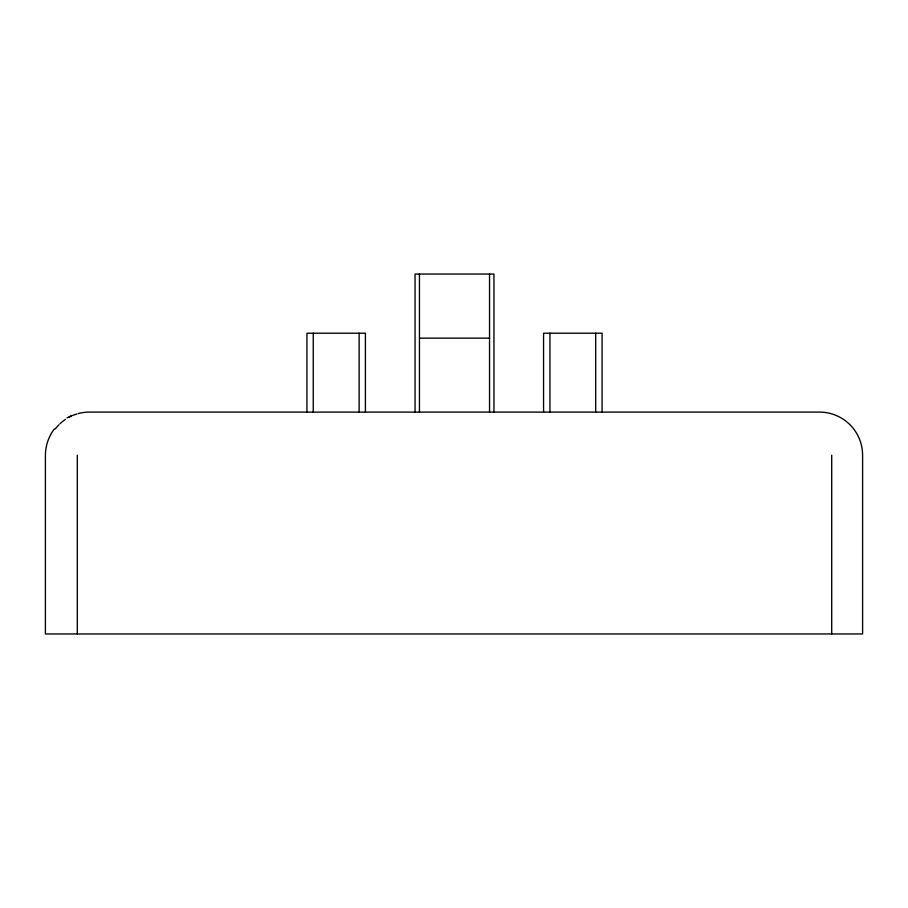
<?xml version="1.0" encoding="UTF-8"?>
<svg xmlns="http://www.w3.org/2000/svg" width="908" height="908" viewBox="0 0 908 908"><rect width="100%" height="100%" fill="white"/><g stroke="black" fill="none" stroke-linecap="round" stroke-linejoin="round"><path stroke-width="1.36" d="M54.321 428.962C48.635 436.476 45.468 445.783 45.4 455.214L45.4 633.954L862.6 633.954L862.6 455.214A43.119 43.119 0 0 0 819.481 412.096L89.495 412.096A43.119 43.119 0 0 0 78.326 413.56M66.999 417.873L72.061 415.376M419.451 338.139L489.548 338.139M831.705 455.214L831.705 633.954M602.083 412.096L602.083 333.213L543.563 333.213L543.563 412.096M595.682 333.213L595.682 412.096M549.964 333.213L549.964 412.096M493.941 412.096L493.941 274.046L415.058 274.046L415.058 412.096M489.548 274.046L489.548 412.096M419.451 274.046L419.451 412.096M365.413 412.096L365.413 333.213L306.938 333.213L306.938 412.096M359.137 333.213L359.137 412.096M313.249 333.213L313.249 412.096M77.293 455.214L77.293 633.954M55.286 428.962A43.119 43.119 0 0 1 58.997 424.728M60.019 423.741A43.119 43.119 0 0 1 65.535 419.36M69.167 417.181A43.119 43.119 0 0 1 71.698 415.932M72.992 415.376A43.119 43.119 0 0 1 76.976 413.946"/></g></svg>
